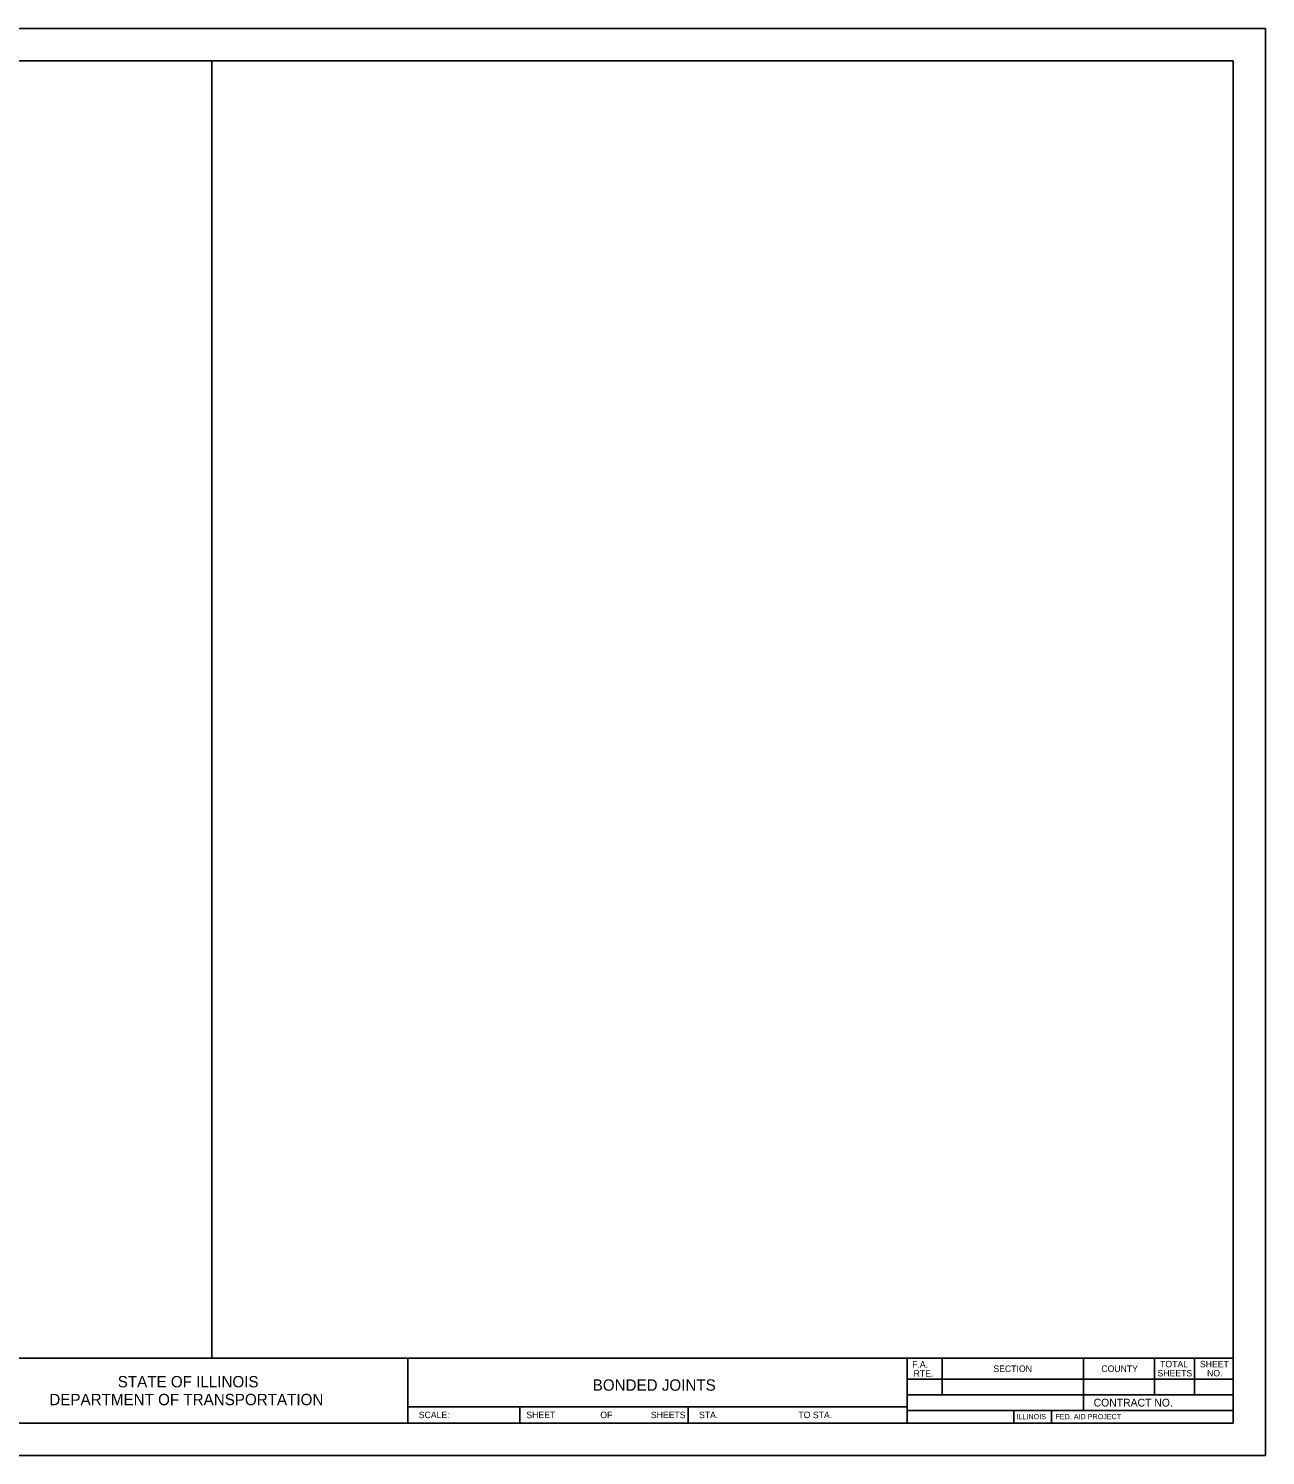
# Model space of a CAD drawing. Extents: x 2143432 to 2150908, y 2149567 to 2152397.
# Drawn here: x 2150526.8 to 2150908.3, y 2151957.1 to 2152397.1 of the extents above; entities that cross this region are included whole.
import ezdxf

# ---------------------------------------------------------------- set-up
doc = ezdxf.new("R2010")
doc.units = 0
for name, color, linetype in [('Level 48', 7, 'Continuous'), ('Sheets_50 Reference Boundary', 7, 'Continuous'), ('Sheets_General Details', 7, 'Continuous'), ('Sheets_Printer Plotting Border', 7, 'Continuous')]:
    doc.layers.add(name, color=color, linetype=linetype)

msp = doc.modelspace()

# ---------------------------------------------------------------- linework, layer by layer
at = {"layer": 'Level 48'}
msp.add_lwpolyline([(2150228.31, 2152397.1), (2150908.31, 2152397.1), (2150908.31, 2151957.1), (2150228.31, 2151957.1)], close=True, dxfattribs=at)
at = {"layer": 'Sheets_50 Reference Boundary'}
msp.add_lwpolyline([(2150268.31, 2152387.1), (2150898.31, 2152387.1), (2150898.31, 2151987.1), (2150268.31, 2151987.1)], close=True, dxfattribs=at)
at = {"layer": 'Sheets_General Details'}
for p, q in [((2150908.31, 2152397.1), (2150228.31, 2152397.1)), ((2150908.31, 2151957.1), (2150908.31, 2152397.1)), ((2150583.31, 2152387.1), (2150583.31, 2151987.1)), ((2150268.31, 2151987.1), (2150898.31, 2151987.1)), ((2150643.8, 2151987.1), (2150643.8, 2151967.1)), ((2150797.8, 2151987.1), (2150797.8, 2151967.1)), ((2150808.6, 2151987.1), (2150808.6, 2151975.8)), ((2150852.2, 2151987.1), (2150852.2, 2151971)), ((2150874.04, 2151987.1), (2150874.04, 2151975.8)), ((2150886.46, 2151987.1), (2150886.46, 2151975.8)), ((2150797.8, 2151980.6), (2150898.31, 2151980.6)), ((2150797.8, 2151975.8), (2150898.31, 2151975.8)), ((2150643.8, 2151972.1), (2150797.8, 2151972.1)), ((2150678.31, 2151972.1), (2150678.31, 2151967.1)), ((2150730.31, 2151972.1), (2150730.31, 2151967.1)), ((2150797.8, 2151971), (2150898.31, 2151971)), ((2150830.74, 2151971), (2150830.74, 2151967.1)), ((2150842.34, 2151971), (2150842.34, 2151967.1)), ((2150908.31, 2151957.1), (2150228.31, 2151957.1))]:
    msp.add_line(p, q, dxfattribs=at)
msp.add_lwpolyline([(2150268.31, 2152387.1), (2150898.31, 2152387.1), (2150898.31, 2151967.1), (2150268.31, 2151967.1)], close=True, dxfattribs=at)
at = {"layer": 'Sheets_Printer Plotting Border'}
msp.add_lwpolyline([(2150228.31, 2151957.1), (2150908.31, 2151957.1), (2150908.31, 2152397.1), (2150228.31, 2152397.1)], close=True, dxfattribs=at)

# ---------------------------------------------------------------- texts
at = {"layer": 'Sheets_General Details'}
for s, height, p in [('F.A.  ', 2, (2150799.34, 2151984.2)), ('RTE.', 2, (2150799.8, 2151981.4)), ('SECTION', 2, (2150824.4, 2151982.85)), ('COUNTY', 2, (2150857.69, 2151982.85)), ('SHEETS', 2, (2150875.02, 2151981.47)), ('TOTAL', 2, (2150875.81, 2151984.27)), ('SHEET', 2, (2150888.1, 2151984.27)), ('NO.', 2, (2150890.3, 2151981.47)), ('STATE OF ILLINOIS', 3.5, (2150554.34, 2151978.1)), ('BONDED JOINTS', 3.5, (2150700.81, 2151977.06)), ('DEPARTMENT OF TRANSPORTATION', 3.5, (2150533.24, 2151972.6)), ('CONTRACT NO.      ', 2.4, (2150855.31, 2151972.19)), ('SCALE:          ', 2, (2150647.18, 2151968.6)), ('SHEET', 2, (2150680.35, 2151968.6)), ('OF', 2, (2150703.17, 2151968.6)), ('SHEETS', 2, (2150718.75, 2151968.6)), ('STA.', 2, (2150733.61, 2151968.6)), ('TO STA.', 2, (2150764.27, 2151968.6)), ('ILLINOIS', 1.6, (2150831.53, 2151968.29)), ('FED. AID PROJECT', 1.6, (2150843.56, 2151968.29))]:
    msp.add_text(s, height=height, dxfattribs=at).set_placement(p)

doc.saveas('drawing.dxf')
